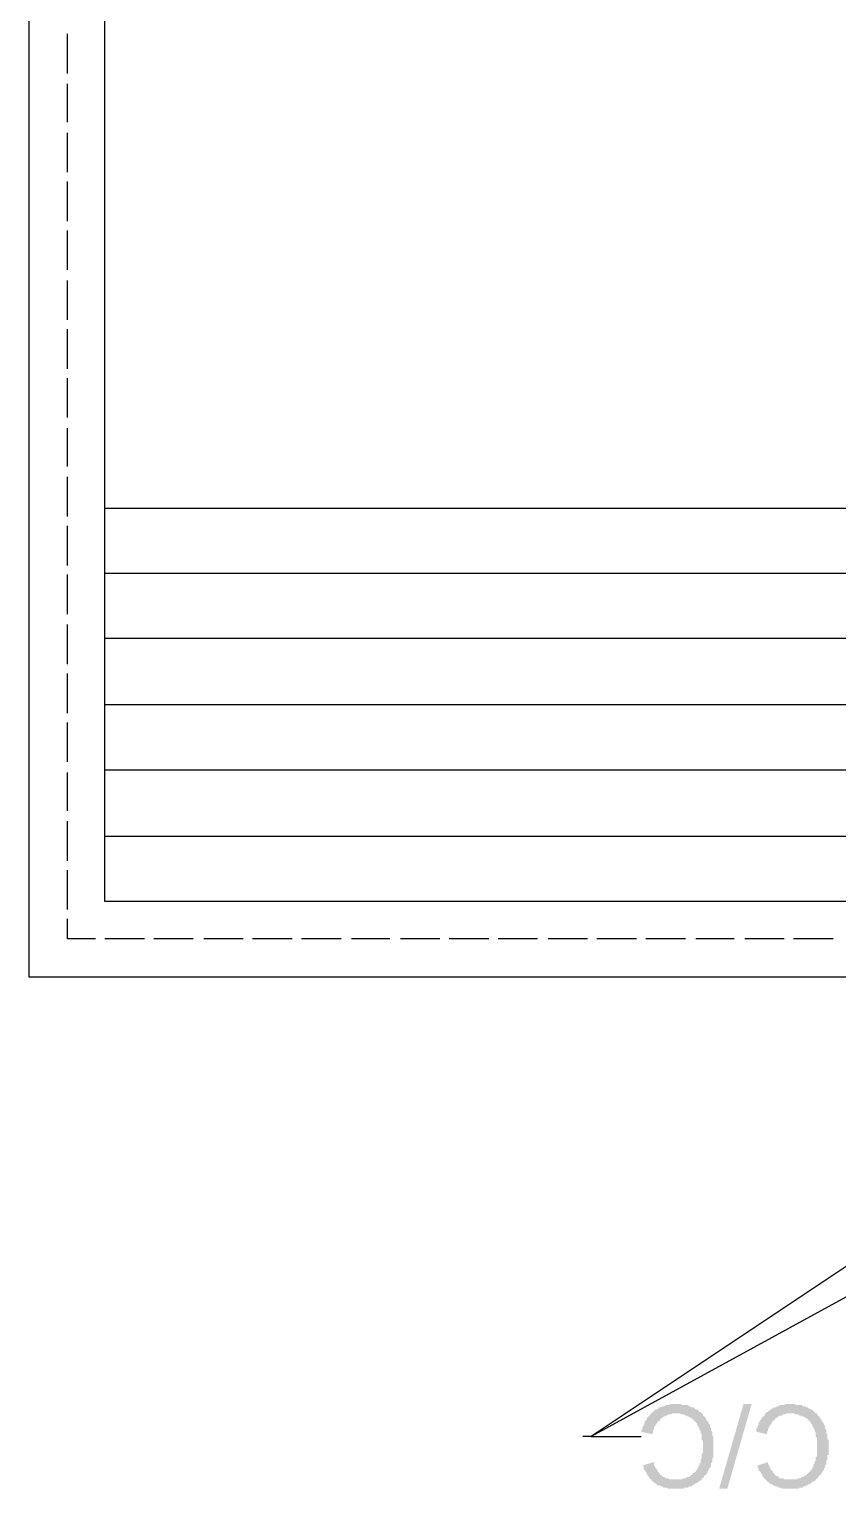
# Model space of a CAD drawing. Header units: millimetres. Extents: x 1427 to 15417, y 3138 to 22257.
# Drawn here: x 2938 to 5403, y 3138 to 7590 of the extents above; entities that cross this region are included whole.
import ezdxf

# ---------------------------------------------------------------- set-up
doc = ezdxf.new("R2010")
doc.units = ezdxf.units.MM
doc.layers.add('PDF_0', color=7, linetype='Continuous')

msp = doc.modelspace()

# ---------------------------------------------------------------- hatches: boundary and pattern name
at = {"layer": 'PDF_0', "transparency": 33554559}
for points in [[(4836, 3304.8), (4804.1, 3311.9), (4804.1, 3315.4), (4807.6, 3319), (4807.6, 3322.5), (4807.6, 3326.1), (4811.2, 3329.6), (4811.2, 3333.2), (4814.7, 3336.7), (4814.7, 3340.3), (4814.7, 3343.8), (4818.3, 3347.4), (4818.3, 3347.4), (4821.8, 3350.9), (4821.8, 3354.4), (4825.4, 3358), (4825.4, 3358), (4828.9, 3361.5), (4832.4, 3365.1), (4832.4, 3368.6), (4836, 3368.6), (4839.5, 3372.2), (4839.5, 3372.2), (4843.1, 3375.7), (4843.1, 3375.7), (4846.6, 3379.3), (4850.2, 3379.3), (4853.7, 3382.8), (4857.3, 3382.8), (4857.3, 3386.4), (4860.8, 3386.4), (4864.4, 3386.4), (4867.9, 3389.9), (4871.5, 3389.9), (4875, 3389.9), (4878.6, 3393.5), (4882.1, 3393.5), (4885.7, 3393.5), (4885.7, 3393.5), (4889.2, 3393.5), (4892.7, 3397), (4896.3, 3397), (4903.4, 3397), (4906.9, 3397), (4906.9, 3397), (4910.5, 3397), (4917.6, 3397), (4921.1, 3397), (4924.7, 3397), (4928.2, 3393.5), (4931.8, 3393.5), (4935.3, 3393.5), (4938.9, 3393.5), (4942.4, 3393.5), (4945.9, 3393.5), (4949.5, 3389.9), (4949.5, 3389.9), (4953, 3389.9), (4956.6, 3386.4), (4960.1, 3386.4), (4963.7, 3386.4), (4967.2, 3382.8), (4967.2, 3382.8), (4970.8, 3379.3), (4974.3, 3379.3), (4977.9, 3379.3), (4977.9, 3375.7), (4981.4, 3372.2), (4985, 3372.2), (4988.5, 3368.6), (4988.5, 3368.6), (4992.1, 3365.1), (4992.1, 3361.5), (4995.6, 3358), (4999.2, 3358), (4999.2, 3354.4), (5002.7, 3350.9), (5002.7, 3347.4), (5006.2, 3343.8), (5006.2, 3343.8), (5009.8, 3340.3), (5009.8, 3336.7), (5013.3, 3333.2), (5013.3, 3333.2), (5013.3, 3329.6), (5013.3, 3326.1), (5016.9, 3322.5), (5016.9, 3319), (5016.9, 3315.4), (5020.4, 3311.9), (5020.4, 3308.3), (5020.4, 3304.8), (5020.4, 3301.2), (5024, 3297.7), (5024, 3294.2), (5024, 3294.2), (5024, 3290.6), (5024, 3287.1), (5024, 3283.5), (5024, 3280), (5024, 3276.4), (5024, 3272.9), (5024, 3269.3), (5024, 3265.8), (5024, 3262.2), (5024, 3258.7), (5024, 3255.1), (5024, 3251.6), (5024, 3248), (5024, 3240.9), (5024, 3240.9), (5024, 3237.4), (5024, 3233.9), (5020.4, 3230.3), (5020.4, 3226.8), (5020.4, 3223.2), (5020.4, 3219.7), (5016.9, 3216.1), (5016.9, 3212.6), (5016.9, 3209), (5016.9, 3205.5), (5013.3, 3201.9), (5013.3, 3201.9), (5009.8, 3198.4), (5009.8, 3194.8), (5009.8, 3194.8), (5006.2, 3191.3), (5006.2, 3187.7), (5002.7, 3184.2), (5002.7, 3180.6), (4999.2, 3180.6), (4995.6, 3177.1), (4995.6, 3173.6), (4992.1, 3170), (4988.5, 3170), (4988.5, 3166.5), (4985, 3162.9), (4981.4, 3162.9), (4981.4, 3159.4), (4977.9, 3159.4), (4974.3, 3155.8), (4970.8, 3155.8), (4967.2, 3152.3), (4967.2, 3152.3), (4963.7, 3152.3), (4963.7, 3148.7), (4960.1, 3148.7), (4956.6, 3145.2), (4953, 3145.2), (4949.5, 3145.2), (4945.9, 3141.6), (4942.4, 3141.6), (4938.9, 3141.6), (4935.3, 3141.6), (4931.8, 3138.1), (4928.2, 3138.1), (4924.7, 3138.1), (4921.1, 3138.1), (4917.6, 3138.1), (4914, 3138.1), (4910.5, 3138.1), (4906.9, 3138.1), (4906.9, 3138.1), (4903.4, 3138.1), (4899.8, 3138.1), (4896.3, 3138.1), (4892.7, 3138.1), (4889.2, 3138.1), (4885.7, 3138.1), (4882.1, 3141.6), (4878.6, 3141.6), (4875, 3141.6), (4871.5, 3141.6), (4867.9, 3145.2), (4864.4, 3145.2), (4864.4, 3145.2), (4860.8, 3148.7), (4857.3, 3148.7), (4853.7, 3148.7), (4850.2, 3152.3), (4850.2, 3152.3), (4846.6, 3155.8), (4843.1, 3155.8), (4843.1, 3159.4), (4839.5, 3159.4), (4836, 3162.9), (4836, 3166.5), (4832.4, 3166.5), (4828.9, 3170), (4828.9, 3173.6), (4825.4, 3173.6), (4825.4, 3177.1), (4821.8, 3180.6), (4821.8, 3184.2), (4818.3, 3187.7), (4818.3, 3191.3), (4814.7, 3191.3), (4814.7, 3194.8), (4811.2, 3198.4), (4811.2, 3201.9), (4811.2, 3205.5), (4807.6, 3209), (4807.6, 3209), (4843.1, 3219.7), (4843.1, 3212.6), (4843.1, 3209), (4846.6, 3205.5), (4846.6, 3201.9), (4850.2, 3201.9), (4850.2, 3198.4), (4853.7, 3194.8), (4853.7, 3191.3), (4857.3, 3187.7), (4857.3, 3187.7), (4860.8, 3184.2), (4860.8, 3180.6), (4864.4, 3180.6), (4867.9, 3177.1), (4867.9, 3177.1), (4871.5, 3173.6), (4875, 3173.6), (4878.6, 3170), (4882.1, 3170), (4882.1, 3170), (4885.7, 3170), (4889.2, 3166.5), (4892.7, 3166.5), (4896.3, 3166.5), (4899.8, 3166.5), (4903.4, 3166.5), (4906.9, 3166.5), (4910.5, 3166.5), (4917.6, 3166.5), (4921.1, 3166.5), (4924.7, 3166.5), (4928.2, 3166.5), (4928.2, 3166.5), (4931.8, 3170), (4935.3, 3170), (4938.9, 3170), (4942.4, 3173.6), (4945.9, 3173.6), (4949.5, 3173.6), (4953, 3177.1), (4953, 3177.1), (4956.6, 3180.6), (4960.1, 3180.6), (4960.1, 3184.2), (4963.7, 3187.7), (4967.2, 3187.7), (4970.8, 3191.3), (4970.8, 3194.8), (4974.3, 3194.8), (4974.3, 3198.4), (4977.9, 3201.9), (4977.9, 3205.5), (4981.4, 3209), (4981.4, 3212.6), (4981.4, 3216.1), (4985, 3216.1), (4985, 3219.7), (4985, 3223.2), (4985, 3226.8), (4988.5, 3230.3), (4988.5, 3233.9), (4988.5, 3237.4), (4988.5, 3240.9), (4988.5, 3244.5), (4992.1, 3248), (4992.1, 3251.6), (4992.1, 3255.1), (4992.1, 3258.7), (4992.1, 3262.2), (4992.1, 3265.8), (4992.1, 3265.8), (4992.1, 3269.3), (4992.1, 3272.9), (4992.1, 3276.4), (4992.1, 3280), (4992.1, 3283.5), (4988.5, 3287.1), (4988.5, 3290.6), (4988.5, 3294.2), (4988.5, 3297.7), (4988.5, 3301.2), (4988.5, 3304.8), (4985, 3308.3), (4985, 3311.9), (4985, 3311.9), (4985, 3315.4), (4981.4, 3319), (4981.4, 3319), (4981.4, 3322.5), (4977.9, 3326.1), (4977.9, 3329.6), (4974.3, 3333.2), (4974.3, 3336.7), (4970.8, 3340.3), (4970.8, 3340.3), (4967.2, 3343.8), (4963.7, 3347.4), (4963.7, 3347.4), (4960.1, 3350.9), (4956.6, 3354.4), (4956.6, 3354.4), (4953, 3354.4), (4949.5, 3358), (4945.9, 3358), (4942.4, 3361.5), (4942.4, 3361.5), (4938.9, 3361.5), (4935.3, 3365.1), (4931.8, 3365.1), (4928.2, 3365.1), (4924.7, 3365.1), (4921.1, 3368.6), (4917.6, 3368.6), (4914, 3368.6), (4910.5, 3368.6), (4906.9, 3368.6), (4903.4, 3368.6), (4899.8, 3368.6), (4896.3, 3365.1), (4892.7, 3365.1), (4889.2, 3365.1), (4885.7, 3365.1), (4882.1, 3361.5), (4878.6, 3361.5), (4878.6, 3361.5), (4875, 3358), (4871.5, 3358), (4867.9, 3354.4), (4864.4, 3354.4), (4864.4, 3350.9), (4860.8, 3350.9), (4860.8, 3347.4), (4857.3, 3343.8), (4853.7, 3343.8), (4853.7, 3340.3), (4850.2, 3336.7), (4850.2, 3333.2), (4846.6, 3333.2), (4846.6, 3329.6), (4843.1, 3326.1), (4843.1, 3322.5), (4843.1, 3319), (4839.5, 3315.4), (4839.5, 3311.9), (4839.5, 3308.3), (4836, 3304.8), (4836, 3304.8)], [(5187.2, 3304.8), (5155.2, 3311.9), (5155.2, 3315.4), (5155.2, 3319), (5155.2, 3322.5), (5158.8, 3326.1), (5158.8, 3329.6), (5162.3, 3333.2), (5162.3, 3336.7), (5162.3, 3340.3), (5165.9, 3343.8), (5165.9, 3347.4), (5169.4, 3347.4), (5169.4, 3350.9), (5173, 3354.4), (5173, 3358), (5176.5, 3358), (5180.1, 3361.5), (5180.1, 3365.1), (5183.6, 3368.6), (5183.6, 3368.6), (5187.2, 3372.2), (5190.7, 3372.2), (5190.7, 3375.7), (5194.3, 3375.7), (5197.8, 3379.3), (5197.8, 3379.3), (5201.4, 3382.8), (5204.9, 3382.8), (5208.4, 3386.4), (5212, 3386.4), (5215.5, 3386.4), (5215.5, 3389.9), (5219.1, 3389.9), (5222.6, 3389.9), (5226.2, 3393.5), (5229.7, 3393.5), (5233.3, 3393.5), (5236.8, 3393.5), (5240.4, 3393.5), (5243.9, 3397), (5247.5, 3397), (5251, 3397), (5254.6, 3397), (5258.1, 3397), (5261.7, 3397), (5265.2, 3397), (5268.7, 3397), (5272.3, 3397), (5275.8, 3393.5), (5279.4, 3393.5), (5282.9, 3393.5), (5286.5, 3393.5), (5290, 3393.5), (5293.6, 3393.5), (5297.1, 3389.9), (5300.7, 3389.9), (5304.2, 3389.9), (5307.8, 3386.4), (5307.8, 3386.4), (5311.3, 3386.4), (5314.9, 3382.8), (5318.4, 3382.8), (5321.9, 3379.3), (5321.9, 3379.3), (5325.5, 3379.3), (5329, 3375.7), (5332.6, 3372.2), (5332.6, 3372.2), (5336.1, 3368.6), (5339.7, 3368.6), (5339.7, 3365.1), (5343.2, 3361.5), (5346.8, 3358), (5346.8, 3358), (5350.3, 3354.4), (5350.3, 3350.9), (5353.9, 3347.4), (5353.9, 3343.8), (5357.4, 3343.8), (5357.4, 3340.3), (5361, 3336.7), (5361, 3333.2), (5361, 3333.2), (5364.5, 3329.6), (5364.5, 3326.1), (5364.5, 3322.5), (5368.1, 3319), (5368.1, 3315.4), (5368.1, 3311.9), (5368.1, 3308.3), (5371.6, 3304.8), (5371.6, 3301.2), (5371.6, 3297.7), (5371.6, 3294.2), (5371.6, 3294.2), (5371.6, 3290.6), (5375.2, 3287.1), (5375.2, 3283.5), (5375.2, 3280), (5375.2, 3276.4), (5375.2, 3272.9), (5375.2, 3269.3), (5375.2, 3265.8), (5375.2, 3262.2), (5375.2, 3258.7), (5375.2, 3255.1), (5375.2, 3251.6), (5375.2, 3248), (5375.2, 3240.9), (5371.6, 3240.9), (5371.6, 3237.4), (5371.6, 3233.9), (5371.6, 3230.3), (5371.6, 3226.8), (5368.1, 3223.2), (5368.1, 3219.7), (5368.1, 3216.1), (5368.1, 3212.6), (5364.5, 3209), (5364.5, 3205.5), (5364.5, 3201.9), (5361, 3201.9), (5361, 3198.4), (5361, 3194.8), (5357.4, 3194.8), (5357.4, 3191.3), (5353.9, 3187.7), (5353.9, 3184.2), (5350.3, 3180.6), (5346.8, 3180.6), (5346.8, 3177.1), (5343.2, 3173.6), (5343.2, 3170), (5339.7, 3170), (5336.1, 3166.5), (5336.1, 3162.9), (5332.6, 3162.9), (5329, 3159.4), (5325.5, 3159.4), (5321.9, 3155.8), (5321.9, 3155.8), (5318.4, 3152.3), (5318.4, 3152.3), (5314.9, 3152.3), (5311.3, 3148.7), (5307.8, 3148.7), (5304.2, 3145.2), (5300.7, 3145.2), (5297.1, 3145.2), (5297.1, 3141.6), (5293.6, 3141.6), (5290, 3141.6), (5286.5, 3141.6), (5282.9, 3138.1), (5279.4, 3138.1), (5275.8, 3138.1), (5272.3, 3138.1), (5268.7, 3138.1), (5265.2, 3138.1), (5261.7, 3138.1), (5258.1, 3138.1), (5258.1, 3138.1), (5254.6, 3138.1), (5251, 3138.1), (5243.9, 3138.1), (5240.4, 3138.1), (5236.8, 3138.1), (5233.3, 3138.1), (5229.7, 3141.6), (5229.7, 3141.6), (5226.2, 3141.6), (5222.6, 3141.6), (5219.1, 3145.2), (5215.5, 3145.2), (5212, 3145.2), (5208.4, 3148.7), (5204.9, 3148.7), (5204.9, 3148.7), (5201.4, 3152.3), (5197.8, 3152.3), (5194.3, 3155.8), (5194.3, 3155.8), (5190.7, 3159.4), (5187.2, 3159.4), (5187.2, 3162.9), (5183.6, 3166.5), (5180.1, 3166.5), (5180.1, 3170), (5176.5, 3173.6), (5176.5, 3173.6), (5173, 3177.1), (5173, 3180.6), (5169.4, 3184.2), (5169.4, 3187.7), (5165.9, 3191.3), (5165.9, 3191.3), (5162.3, 3194.8), (5162.3, 3198.4), (5158.8, 3201.9), (5158.8, 3205.5), (5158.8, 3209), (5158.8, 3209), (5190.7, 3219.7), (5190.7, 3212.6), (5194.3, 3209), (5194.3, 3205.5), (5197.8, 3201.9), (5197.8, 3201.9), (5197.8, 3198.4), (5201.4, 3194.8), (5204.9, 3191.3), (5204.9, 3187.7), (5208.4, 3187.7), (5208.4, 3184.2), (5212, 3180.6), (5212, 3180.6), (5215.5, 3177.1), (5219.1, 3177.1), (5222.6, 3173.6), (5222.6, 3173.6), (5226.2, 3170), (5229.7, 3170), (5233.3, 3170), (5236.8, 3170), (5240.4, 3166.5), (5243.9, 3166.5), (5247.5, 3166.5), (5251, 3166.5), (5254.6, 3166.5), (5258.1, 3166.5), (5261.7, 3166.5), (5265.2, 3166.5), (5268.7, 3166.5), (5272.3, 3166.5), (5275.8, 3166.5), (5279.4, 3166.5), (5282.9, 3170), (5286.5, 3170), (5290, 3170), (5293.6, 3173.6), (5293.6, 3173.6), (5297.1, 3173.6), (5300.7, 3177.1), (5304.2, 3177.1), (5304.2, 3180.6), (5307.8, 3180.6), (5311.3, 3184.2), (5314.9, 3187.7), (5314.9, 3187.7), (5318.4, 3191.3), (5321.9, 3194.8), (5321.9, 3194.8), (5325.5, 3198.4), (5325.5, 3201.9), (5329, 3205.5), (5329, 3209), (5329, 3212.6), (5332.6, 3216.1), (5332.6, 3216.1), (5332.6, 3219.7), (5336.1, 3223.2), (5336.1, 3226.8), (5336.1, 3230.3), (5336.1, 3233.9), (5339.7, 3237.4), (5339.7, 3240.9), (5339.7, 3244.5), (5339.7, 3248), (5339.7, 3251.6), (5339.7, 3255.1), (5339.7, 3258.7), (5339.7, 3262.2), (5339.7, 3265.8), (5339.7, 3265.8), (5339.7, 3269.3), (5339.7, 3272.9), (5339.7, 3276.4), (5339.7, 3280), (5339.7, 3283.5), (5339.7, 3287.1), (5339.7, 3290.6), (5339.7, 3294.2), (5336.1, 3297.7), (5336.1, 3301.2), (5336.1, 3304.8), (5336.1, 3308.3), (5336.1, 3311.9), (5332.6, 3311.9), (5332.6, 3315.4), (5332.6, 3319), (5332.6, 3319), (5329, 3322.5), (5329, 3326.1), (5325.5, 3329.6), (5325.5, 3333.2), (5321.9, 3336.7), (5321.9, 3340.3), (5318.4, 3340.3), (5318.4, 3343.8), (5314.9, 3347.4), (5311.3, 3347.4), (5311.3, 3350.9), (5307.8, 3354.4), (5304.2, 3354.4), (5304.2, 3354.4), (5300.7, 3358), (5297.1, 3358), (5293.6, 3361.5), (5290, 3361.5), (5286.5, 3361.5), (5282.9, 3365.1), (5279.4, 3365.1), (5275.8, 3365.1), (5272.3, 3365.1), (5268.7, 3368.6), (5265.2, 3368.6), (5261.7, 3368.6), (5261.7, 3368.6), (5254.6, 3368.6), (5251, 3368.6), (5247.5, 3368.6), (5243.9, 3365.1), (5243.9, 3365.1), (5240.4, 3365.1), (5236.8, 3365.1), (5233.3, 3361.5), (5229.7, 3361.5), (5226.2, 3361.5), (5222.6, 3358), (5219.1, 3358), (5219.1, 3354.4), (5215.5, 3354.4), (5212, 3350.9), (5212, 3350.9), (5208.4, 3347.4), (5204.9, 3343.8), (5204.9, 3343.8), (5201.4, 3340.3), (5201.4, 3336.7), (5197.8, 3333.2), (5197.8, 3333.2), (5194.3, 3329.6), (5194.3, 3326.1), (5190.7, 3322.5), (5190.7, 3319), (5190.7, 3315.4), (5187.2, 3311.9), (5187.2, 3308.3), (5187.2, 3304.8), (5187.2, 3304.8)]]:
    msp.add_hatch(color=256, dxfattribs=at).paths.add_polyline_path(points)

# ---------------------------------------------------------------- linework, layer by layer
at = {"layer": 'PDF_0', "lineweight": 25}
for points in [[(11167.3, 20979.6), (11167.3, 4698.7), (2938.1, 4698.7), (2938.1, 20979.6)], [(3168.7, 8713.9), (10940.3, 8713.9), (10940.3, 4929.3), (3168.7, 4929.3)]]:
    msp.add_lwpolyline(points, close=True, dxfattribs=at)
for points in [[(3055.2, 7454.8), (3055.2, 7575.4)], [(3055.2, 7305.8), (3055.2, 7422.8)], [(3055.2, 7153.3), (3055.2, 7273.9)], [(3055.2, 7004.3), (3055.2, 7124.9)], [(3055.2, 6855.3), (3055.2, 6975.9)], [(3055.2, 6702.8), (3055.2, 6823.4)], [(3055.2, 6553.8), (3055.2, 6674.4)], [(3055.2, 6404.8), (3055.2, 6525.4)], [(3055.2, 6255.9), (3055.2, 6372.9)], [(3055.2, 6103.3), (3055.2, 6223.9)], [(10940.3, 6128.2), (3168.7, 6128.2)], [(3055.2, 5954.4), (3055.2, 6075)], [(3055.2, 5805.4), (3055.2, 5926)], [(10940.3, 5929.5), (3168.7, 5929.5)], [(3055.2, 5652.9), (3055.2, 5773.5)], [(10940.3, 5730.9), (3168.7, 5730.9)], [(3055.2, 5503.9), (3055.2, 5624.5)], [(10940.3, 5528.7), (3168.7, 5528.7)], [(3055.2, 5354.9), (3055.2, 5475.5)], [(3055.2, 5205.9), (3055.2, 5323)], [(10940.3, 5330.1), (3168.7, 5330.1)], [(7623.8, 5280.4), (4651.4, 3297.6), (4803.9, 3297.6)], [(3055.2, 5053.4), (3055.2, 5174)], [(10940.3, 5127.9), (3168.7, 5127.9)], [(7918.2, 5085.3), (4651.4, 3297.6), (4626.5, 3297.6)], [(3055.2, 4904.4), (3055.2, 5025)], [(3140.3, 4815.8), (3055.2, 4815.8), (3055.2, 4876.1)], [(3289.3, 4815.8), (3168.7, 4815.8)], [(3438.3, 4815.8), (3317.7, 4815.8)], [(3590.8, 4815.8), (3470.2, 4815.8)], [(3739.8, 4815.8), (3619.2, 4815.8)], [(3888.8, 4815.8), (3768.2, 4815.8)], [(4037.7, 4815.8), (3920.7, 4815.8)], [(4190.3, 4815.8), (4069.7, 4815.8)], [(4339.2, 4815.8), (4218.6, 4815.8)], [(4488.2, 4815.8), (4367.6, 4815.8)], [(4640.7, 4815.8), (4520.1, 4815.8)], [(4789.7, 4815.8), (4669.1, 4815.8)], [(4938.7, 4815.8), (4818.1, 4815.8)], [(5087.7, 4815.8), (4970.6, 4815.8)], [(5240.2, 4815.8), (5119.6, 4815.8)], [(5389.2, 4815.8), (5268.6, 4815.8)]]:
    msp.add_lwpolyline(points, dxfattribs=at)
at = {"layer": 'PDF_0', "lineweight": 25, "transparency": 33554559}
msp.add_solid([(5140.9, 3396.9), (5066.4, 3138), (5116, 3396.9), (5041.5, 3138)], dxfattribs=at)

doc.saveas('drawing.dxf')
